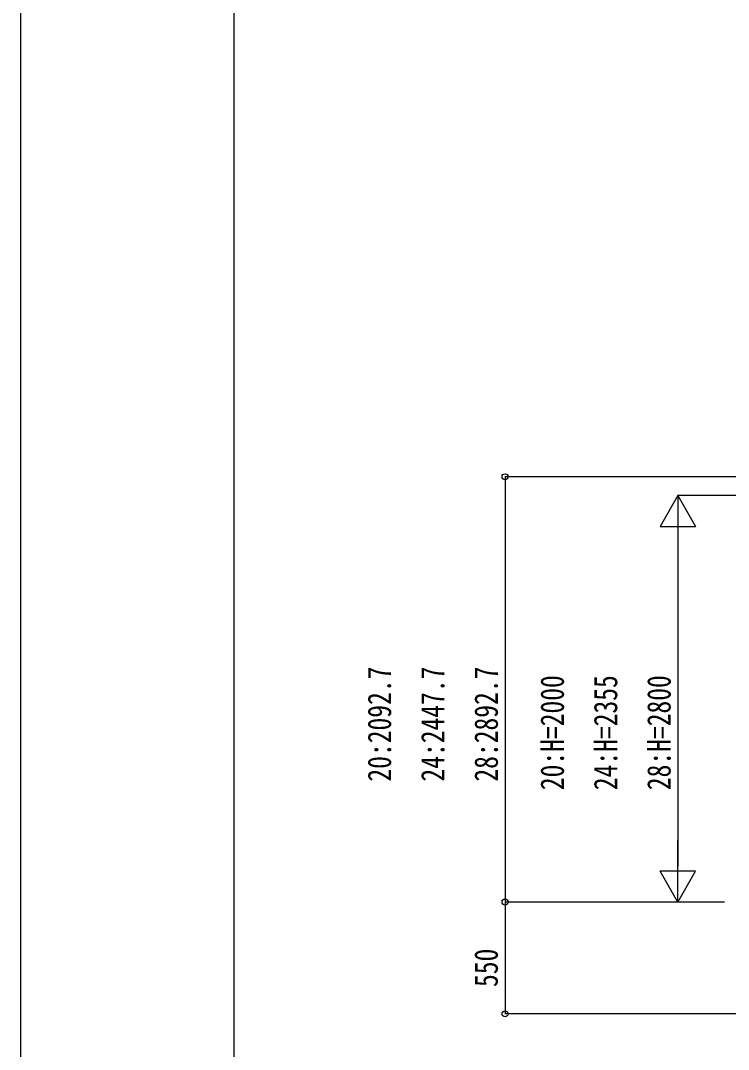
# Model space of a CAD drawing. Units: millimetres, scale not verified. Extents: x -14718 to 14718, y -10395 to 10395.
# Drawn here: x -14718 to -11235, y -5062 to 0 of the extents above; entities that cross this region are included whole.
import ezdxf
from ezdxf.enums import TextEntityAlignment as Align

# ---------------------------------------------------------------- set-up
doc = ezdxf.new("R2010")
doc.units = ezdxf.units.MM
doc.header["$LTSCALE"] = 40
doc.layers.add('0-7_YKK_D', color=6, linetype='Continuous')
doc.layers.add('0-8_YKK_ZWAK', color=7, linetype='Continuous')
doc.styles.add('ＭＳ ゴシック', font='')
doc.styles.get('ＭＳ ゴシック').set_extended_font_data('MS Gothic')

msp = doc.modelspace()

# ---------------------------------------------------------------- linework, layer by layer
at = {"layer": '0-7_YKK_D'}
for p, q in [((-10711.43, -2244.81), (-12334.93, -2244.81)), ((-12333.93, -2244.81), (-12333.93, -4337.5)), ((-11483.93, -2337.5), (-11571.43, -2489.05)), ((-10710.43, -2337.5), (-11484.93, -2337.5)), ((-11483.93, -2337.5), (-11396.43, -2489.05)), ((-11483.93, -2337.5), (-11483.93, -2640.61)), ((-11571.43, -2489.05), (-11396.43, -2489.05)), ((-11483.93, -2512.5), (-11483.93, -4162.5)), ((-11483.93, -4337.5), (-11483.93, -4034.39)), ((-11483.93, -4337.5), (-11571.43, -4185.95)), ((-11396.43, -4185.95), (-11571.43, -4185.95)), ((-11483.93, -4337.5), (-11396.43, -4185.95)), ((-11254.97, -4337.5), (-12334.93, -4337.5)), ((-11254.97, -4337.5), (-12334.93, -4337.5)), ((-12333.93, -4337.5), (-12333.93, -4887.5)), ((-11254.97, -4337.5), (-11484.93, -4337.5)), ((-10968.43, -4887.5), (-12334.93, -4887.5))]:
    msp.add_line(p, q, dxfattribs=at)
for centre in [(-12333.93, -2244.81), (-12333.93, -4337.5), (-12333.93, -4337.5), (-12333.93, -4887.5)]:
    msp.add_circle(centre, 14.88, dxfattribs=at)
at = {"layer": '0-8_YKK_ZWAK'}
msp.add_line((-13667.43, -8837.5), (-13667.43, 9712.5), dxfattribs=at)
msp.add_lwpolyline([(-14717.5, -10395), (14717.5, -10395), (14717.5, 10395), (-14717.5, 10395)], close=True, dxfattribs=at)

# ---------------------------------------------------------------- texts
at = {"layer": '0-7_YKK_D', "style": 'ＭＳ ゴシック', "width": 0.8}
for s, p in [('20:2092.7', (-12859.93, -3744.75)), ('24:2447.7', (-12597.43, -3744.75)), ('28:2892.7', (-12334.93, -3744.75)), ('20:H=2000', (-12009.93, -3786.9)), ('24:H=2355', (-11747.43, -3786.9)), ('28:H=2800', (-11484.93, -3786.9)), ('550', (-12334.93, -4755.3))]:
    msp.add_text(s, height=115.5, rotation=90, dxfattribs=at).set_placement(p, align=Align.BOTTOM_LEFT)

doc.saveas('drawing.dxf')
